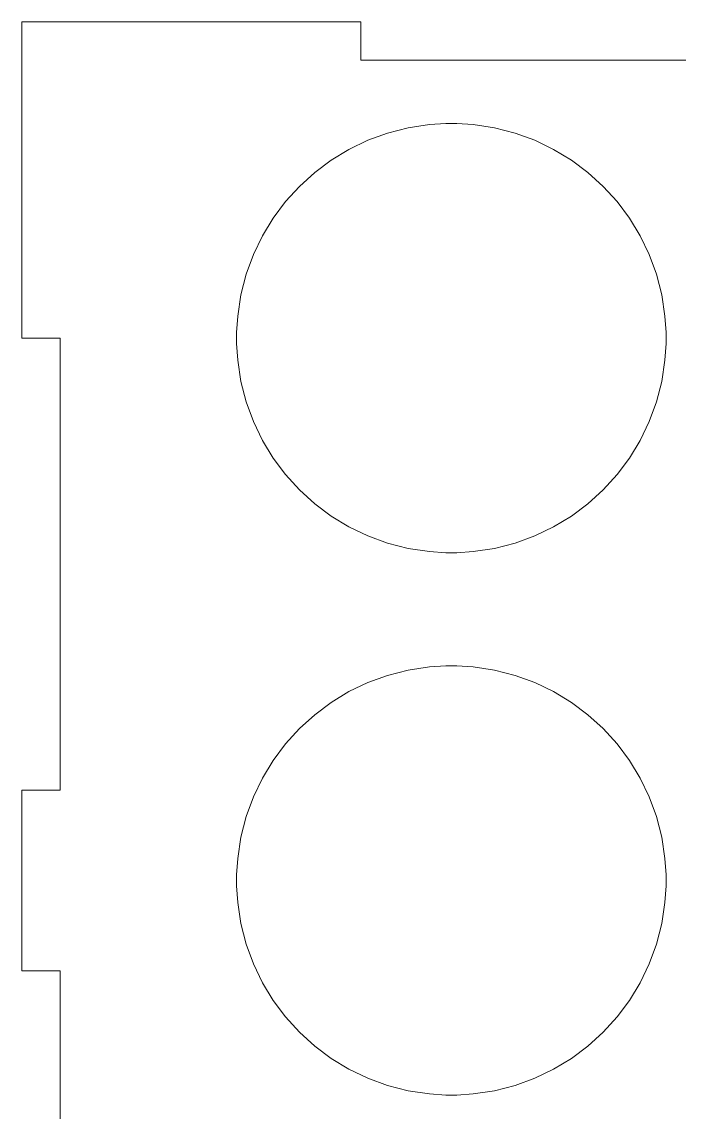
# Model space of a CAD drawing. Header units: millimetres. Extents: x -1378 to 3334, y -1176 to 661.
# Drawn here: x 362.5 to 471.6, y 479.7 to 660.7 of the extents above; entities that cross this region are included whole.
import ezdxf

# ---------------------------------------------------------------- set-up
doc = ezdxf.new("R2010")
doc.units = ezdxf.units.MM
doc.header["$MEASUREMENT"] = 0
doc.layers.add('Layer 1', color=7, linetype='Continuous')

msp = doc.modelspace()

# ---------------------------------------------------------------- linework, layer by layer
at = {"layer": 'Layer 1', "color": 2, "lineweight": 9}
for points in [[(362.5408, 608.1787), (362.5408, 608.1787), (362.5408, 660.6787), (362.5408, 660.6787)], [(362.5408, 660.6787), (362.5408, 660.6787), (418.7908, 660.6787), (418.7908, 660.6787)], [(362.5408, 608.1787), (362.5408, 608.1787), (362.5408, 660.6787), (362.5408, 660.6787)], [(362.5408, 660.6787), (362.5408, 660.6787), (418.7908, 660.6787), (418.7908, 660.6787)], [(418.7908, 660.6787), (418.7908, 660.6787), (418.7908, 654.3087), (418.7908, 654.3087)], [(418.7908, 660.6787), (418.7908, 660.6787), (418.7908, 654.3087), (418.7908, 654.3087)], [(418.7908, 654.3087), (418.7908, 654.3087), (493.7908, 654.3087), (493.7908, 654.3087)], [(418.7908, 654.3087), (418.7908, 654.3087), (493.7908, 654.3087), (493.7908, 654.3087)], [(423.2008, 642.2087), (423.2008, 642.2087), (426.6208, 643.0787), (426.6208, 643.0787)], [(423.2008, 642.2087), (423.2008, 642.2087), (426.6208, 643.0787), (426.6208, 643.0787)], [(426.6208, 643.0787), (426.6208, 643.0787), (430.1508, 643.6187), (430.1508, 643.6187)], [(426.6208, 643.0787), (426.6208, 643.0787), (430.1508, 643.6187), (430.1508, 643.6187)], [(430.1508, 643.6187), (430.1508, 643.6187), (432.8808, 643.8087), (432.8808, 643.8087)], [(430.1508, 643.6187), (430.1508, 643.6187), (432.8808, 643.8087), (432.8808, 643.8087)], [(432.8808, 643.8087), (432.8808, 643.8087), (433.7908, 643.8087), (433.7908, 643.8087)], [(432.8808, 643.8087), (432.8808, 643.8087), (433.7908, 643.8087), (433.7908, 643.8087)], [(433.7908, 643.8087), (433.7908, 643.8087), (434.7008, 643.8087), (434.7008, 643.8087)], [(433.7908, 643.8087), (433.7908, 643.8087), (434.7008, 643.8087), (434.7008, 643.8087)], [(434.7008, 643.8087), (434.7008, 643.8087), (437.4308, 643.6187), (437.4308, 643.6187)], [(434.7008, 643.8087), (434.7008, 643.8087), (437.4308, 643.6187), (437.4308, 643.6187)], [(437.4308, 643.6187), (437.4308, 643.6187), (440.9708, 643.0787), (440.9708, 643.0787)], [(437.4308, 643.6187), (437.4308, 643.6187), (440.9708, 643.0787), (440.9708, 643.0787)], [(440.9708, 643.0787), (440.9708, 643.0787), (444.3908, 642.2087), (444.3908, 642.2087)], [(440.9708, 643.0787), (440.9708, 643.0787), (444.3908, 642.2087), (444.3908, 642.2087)], [(416.8108, 639.5087), (416.8108, 639.5087), (419.9308, 641.0087), (419.9308, 641.0087)], [(416.8108, 639.5087), (416.8108, 639.5087), (419.9308, 641.0087), (419.9308, 641.0087)], [(419.9308, 641.0087), (419.9308, 641.0087), (423.2008, 642.2087), (423.2008, 642.2087)], [(419.9308, 641.0087), (419.9308, 641.0087), (423.2008, 642.2087), (423.2008, 642.2087)], [(444.3908, 642.2087), (444.3908, 642.2087), (447.6608, 641.0087), (447.6608, 641.0087)], [(444.3908, 642.2087), (444.3908, 642.2087), (447.6608, 641.0087), (447.6608, 641.0087)], [(447.6608, 641.0087), (447.6608, 641.0087), (450.7708, 639.5087), (450.7708, 639.5087)], [(447.6608, 641.0087), (447.6608, 641.0087), (450.7708, 639.5087), (450.7708, 639.5087)], [(413.8808, 637.7187), (413.8808, 637.7187), (416.8108, 639.5087), (416.8108, 639.5087)], [(413.8808, 637.7187), (413.8808, 637.7187), (416.8108, 639.5087), (416.8108, 639.5087)], [(450.7708, 639.5087), (450.7708, 639.5087), (453.7108, 637.7187), (453.7108, 637.7187)], [(450.7708, 639.5087), (450.7708, 639.5087), (453.7108, 637.7187), (453.7108, 637.7187)], [(411.1308, 635.6687), (411.1308, 635.6687), (413.8808, 637.7187), (413.8808, 637.7187)], [(411.1308, 635.6687), (411.1308, 635.6687), (413.8808, 637.7187), (413.8808, 637.7187)], [(453.7108, 637.7187), (453.7108, 637.7187), (456.4508, 635.6687), (456.4508, 635.6687)], [(453.7108, 637.7187), (453.7108, 637.7187), (456.4508, 635.6687), (456.4508, 635.6687)], [(408.6008, 633.3687), (408.6008, 633.3687), (411.1308, 635.6687), (411.1308, 635.6687)], [(408.6008, 633.3687), (408.6008, 633.3687), (411.1308, 635.6687), (411.1308, 635.6687)], [(456.4508, 635.6687), (456.4508, 635.6687), (458.9808, 633.3687), (458.9808, 633.3687)], [(456.4508, 635.6687), (456.4508, 635.6687), (458.9808, 633.3687), (458.9808, 633.3687)], [(406.3008, 630.8387), (406.3008, 630.8387), (408.6008, 633.3687), (408.6008, 633.3687)], [(406.3008, 630.8387), (406.3008, 630.8387), (408.6008, 633.3687), (408.6008, 633.3687)], [(458.9808, 633.3687), (458.9808, 633.3687), (461.2808, 630.8387), (461.2808, 630.8387)], [(458.9808, 633.3687), (458.9808, 633.3687), (461.2808, 630.8387), (461.2808, 630.8387)], [(404.2508, 628.0987), (404.2508, 628.0987), (406.3008, 630.8387), (406.3008, 630.8387)], [(404.2508, 628.0987), (404.2508, 628.0987), (406.3008, 630.8387), (406.3008, 630.8387)], [(461.2808, 630.8387), (461.2808, 630.8387), (463.3308, 628.0987), (463.3308, 628.0987)], [(461.2808, 630.8387), (461.2808, 630.8387), (463.3308, 628.0987), (463.3308, 628.0987)], [(402.4708, 625.1587), (402.4708, 625.1587), (404.2508, 628.0987), (404.2508, 628.0987)], [(402.4708, 625.1587), (402.4708, 625.1587), (404.2508, 628.0987), (404.2508, 628.0987)], [(463.3308, 628.0987), (463.3308, 628.0987), (465.1208, 625.1587), (465.1208, 625.1587)], [(463.3308, 628.0987), (463.3308, 628.0987), (465.1208, 625.1587), (465.1208, 625.1587)], [(400.9708, 622.0487), (400.9708, 622.0487), (402.4708, 625.1587), (402.4708, 625.1587)], [(400.9708, 622.0487), (400.9708, 622.0487), (402.4708, 625.1587), (402.4708, 625.1587)], [(465.1208, 625.1587), (465.1208, 625.1587), (466.6208, 622.0487), (466.6208, 622.0487)], [(465.1208, 625.1587), (465.1208, 625.1587), (466.6208, 622.0487), (466.6208, 622.0487)], [(399.7708, 618.7687), (399.7708, 618.7687), (400.9708, 622.0487), (400.9708, 622.0487)], [(399.7708, 618.7687), (399.7708, 618.7687), (400.9708, 622.0487), (400.9708, 622.0487)], [(466.6208, 622.0487), (466.6208, 622.0487), (467.8208, 618.7687), (467.8208, 618.7687)], [(466.6208, 622.0487), (466.6208, 622.0487), (467.8208, 618.7687), (467.8208, 618.7687)], [(398.8908, 615.3587), (398.8908, 615.3587), (399.7708, 618.7687), (399.7708, 618.7687)], [(398.8908, 615.3587), (398.8908, 615.3587), (399.7708, 618.7687), (399.7708, 618.7687)], [(467.8208, 618.7687), (467.8208, 618.7687), (468.6908, 615.3587), (468.6908, 615.3587)], [(467.8208, 618.7687), (467.8208, 618.7687), (468.6908, 615.3587), (468.6908, 615.3587)], [(398.3508, 611.8187), (398.3508, 611.8187), (398.8908, 615.3587), (398.8908, 615.3587)], [(398.3508, 611.8187), (398.3508, 611.8187), (398.8908, 615.3587), (398.8908, 615.3587)], [(468.6908, 615.3587), (468.6908, 615.3587), (469.2308, 611.8187), (469.2308, 611.8187)], [(468.6908, 615.3587), (468.6908, 615.3587), (469.2308, 611.8187), (469.2308, 611.8187)], [(398.1708, 609.0887), (398.1708, 609.0887), (398.3508, 611.8187), (398.3508, 611.8187)], [(398.1708, 609.0887), (398.1708, 609.0887), (398.3508, 611.8187), (398.3508, 611.8187)], [(469.2308, 611.8187), (469.2308, 611.8187), (469.4208, 609.0887), (469.4208, 609.0887)], [(469.2308, 611.8187), (469.2308, 611.8187), (469.4208, 609.0887), (469.4208, 609.0887)], [(368.9208, 608.1787), (368.9208, 608.1787), (362.5408, 608.1787), (362.5408, 608.1787)], [(368.9208, 608.1787), (368.9208, 608.1787), (362.5408, 608.1787), (362.5408, 608.1787)], [(368.9208, 533.1787), (368.9208, 533.1787), (368.9208, 608.1787), (368.9208, 608.1787)], [(368.9208, 533.1787), (368.9208, 533.1787), (368.9208, 608.1787), (368.9208, 608.1787)], [(398.1708, 608.1787), (398.1708, 608.1787), (398.1708, 609.0887), (398.1708, 609.0887)], [(398.1708, 608.1787), (398.1708, 608.1787), (398.1708, 609.0887), (398.1708, 609.0887)], [(398.1708, 607.2687), (398.1708, 607.2687), (398.1708, 608.1787), (398.1708, 608.1787)], [(398.1708, 607.2687), (398.1708, 607.2687), (398.1708, 608.1787), (398.1708, 608.1787)], [(469.4208, 609.0887), (469.4208, 609.0887), (469.4208, 608.1787), (469.4208, 608.1787)], [(469.4208, 609.0887), (469.4208, 609.0887), (469.4208, 608.1787), (469.4208, 608.1787)], [(469.4208, 608.1787), (469.4208, 608.1787), (469.4208, 607.2687), (469.4208, 607.2687)], [(469.4208, 608.1787), (469.4208, 608.1787), (469.4208, 607.2687), (469.4208, 607.2687)], [(398.3508, 604.5387), (398.3508, 604.5387), (398.1708, 607.2687), (398.1708, 607.2687)], [(398.3508, 604.5387), (398.3508, 604.5387), (398.1708, 607.2687), (398.1708, 607.2687)], [(469.4208, 607.2687), (469.4208, 607.2687), (469.2308, 604.5387), (469.2308, 604.5387)], [(469.4208, 607.2687), (469.4208, 607.2687), (469.2308, 604.5387), (469.2308, 604.5387)], [(398.8908, 600.9987), (398.8908, 600.9987), (398.3508, 604.5387), (398.3508, 604.5387)], [(398.8908, 600.9987), (398.8908, 600.9987), (398.3508, 604.5387), (398.3508, 604.5387)], [(469.2308, 604.5387), (469.2308, 604.5387), (468.6908, 600.9987), (468.6908, 600.9987)], [(469.2308, 604.5387), (469.2308, 604.5387), (468.6908, 600.9987), (468.6908, 600.9987)], [(399.7708, 597.5887), (399.7708, 597.5887), (398.8908, 600.9987), (398.8908, 600.9987)], [(399.7708, 597.5887), (399.7708, 597.5887), (398.8908, 600.9987), (398.8908, 600.9987)], [(468.6908, 600.9987), (468.6908, 600.9987), (467.8208, 597.5887), (467.8208, 597.5887)], [(468.6908, 600.9987), (468.6908, 600.9987), (467.8208, 597.5887), (467.8208, 597.5887)], [(400.9708, 594.3187), (400.9708, 594.3187), (399.7708, 597.5887), (399.7708, 597.5887)], [(400.9708, 594.3187), (400.9708, 594.3187), (399.7708, 597.5887), (399.7708, 597.5887)], [(467.8208, 597.5887), (467.8208, 597.5887), (466.6208, 594.3187), (466.6208, 594.3187)], [(467.8208, 597.5887), (467.8208, 597.5887), (466.6208, 594.3187), (466.6208, 594.3187)], [(402.4708, 591.1987), (402.4708, 591.1987), (400.9708, 594.3187), (400.9708, 594.3187)], [(402.4708, 591.1987), (402.4708, 591.1987), (400.9708, 594.3187), (400.9708, 594.3187)], [(466.6208, 594.3187), (466.6208, 594.3187), (465.1208, 591.1987), (465.1208, 591.1987)], [(466.6208, 594.3187), (466.6208, 594.3187), (465.1208, 591.1987), (465.1208, 591.1987)], [(404.2508, 588.2587), (404.2508, 588.2587), (402.4708, 591.1987), (402.4708, 591.1987)], [(404.2508, 588.2587), (404.2508, 588.2587), (402.4708, 591.1987), (402.4708, 591.1987)], [(465.1208, 591.1987), (465.1208, 591.1987), (463.3308, 588.2587), (463.3308, 588.2587)], [(465.1208, 591.1987), (465.1208, 591.1987), (463.3308, 588.2587), (463.3308, 588.2587)], [(406.3008, 585.5187), (406.3008, 585.5187), (404.2508, 588.2587), (404.2508, 588.2587)], [(406.3008, 585.5187), (406.3008, 585.5187), (404.2508, 588.2587), (404.2508, 588.2587)], [(463.3308, 588.2587), (463.3308, 588.2587), (461.2808, 585.5187), (461.2808, 585.5187)], [(463.3308, 588.2587), (463.3308, 588.2587), (461.2808, 585.5187), (461.2808, 585.5187)], [(408.6008, 582.9887), (408.6008, 582.9887), (406.3008, 585.5187), (406.3008, 585.5187)], [(408.6008, 582.9887), (408.6008, 582.9887), (406.3008, 585.5187), (406.3008, 585.5187)], [(461.2808, 585.5187), (461.2808, 585.5187), (458.9808, 582.9887), (458.9808, 582.9887)], [(461.2808, 585.5187), (461.2808, 585.5187), (458.9808, 582.9887), (458.9808, 582.9887)], [(411.1308, 580.6887), (411.1308, 580.6887), (408.6008, 582.9887), (408.6008, 582.9887)], [(411.1308, 580.6887), (411.1308, 580.6887), (408.6008, 582.9887), (408.6008, 582.9887)], [(458.9808, 582.9887), (458.9808, 582.9887), (456.4508, 580.6887), (456.4508, 580.6887)], [(458.9808, 582.9887), (458.9808, 582.9887), (456.4508, 580.6887), (456.4508, 580.6887)], [(413.8808, 578.6387), (413.8808, 578.6387), (411.1308, 580.6887), (411.1308, 580.6887)], [(413.8808, 578.6387), (413.8808, 578.6387), (411.1308, 580.6887), (411.1308, 580.6887)], [(456.4508, 580.6887), (456.4508, 580.6887), (453.7108, 578.6387), (453.7108, 578.6387)], [(456.4508, 580.6887), (456.4508, 580.6887), (453.7108, 578.6387), (453.7108, 578.6387)], [(416.8108, 576.8587), (416.8108, 576.8587), (413.8808, 578.6387), (413.8808, 578.6387)], [(416.8108, 576.8587), (416.8108, 576.8587), (413.8808, 578.6387), (413.8808, 578.6387)], [(453.7108, 578.6387), (453.7108, 578.6387), (450.7708, 576.8587), (450.7708, 576.8587)], [(453.7108, 578.6387), (453.7108, 578.6387), (450.7708, 576.8587), (450.7708, 576.8587)], [(419.9308, 575.3587), (419.9308, 575.3587), (416.8108, 576.8587), (416.8108, 576.8587)], [(419.9308, 575.3587), (419.9308, 575.3587), (416.8108, 576.8587), (416.8108, 576.8587)], [(450.7708, 576.8587), (450.7708, 576.8587), (447.6608, 575.3587), (447.6608, 575.3587)], [(450.7708, 576.8587), (450.7708, 576.8587), (447.6608, 575.3587), (447.6608, 575.3587)], [(423.2008, 574.1587), (423.2008, 574.1587), (419.9308, 575.3587), (419.9308, 575.3587)], [(423.2008, 574.1587), (423.2008, 574.1587), (419.9308, 575.3587), (419.9308, 575.3587)], [(426.6208, 573.2787), (426.6208, 573.2787), (423.2008, 574.1587), (423.2008, 574.1587)], [(426.6208, 573.2787), (426.6208, 573.2787), (423.2008, 574.1587), (423.2008, 574.1587)], [(444.3908, 574.1587), (444.3908, 574.1587), (440.9708, 573.2787), (440.9708, 573.2787)], [(444.3908, 574.1587), (444.3908, 574.1587), (440.9708, 573.2787), (440.9708, 573.2787)], [(447.6608, 575.3587), (447.6608, 575.3587), (444.3908, 574.1587), (444.3908, 574.1587)], [(447.6608, 575.3587), (447.6608, 575.3587), (444.3908, 574.1587), (444.3908, 574.1587)], [(430.1508, 572.7387), (430.1508, 572.7387), (426.6208, 573.2787), (426.6208, 573.2787)], [(430.1508, 572.7387), (430.1508, 572.7387), (426.6208, 573.2787), (426.6208, 573.2787)], [(432.8808, 572.5587), (432.8808, 572.5587), (430.1508, 572.7387), (430.1508, 572.7387)], [(432.8808, 572.5587), (432.8808, 572.5587), (430.1508, 572.7387), (430.1508, 572.7387)], [(433.7908, 572.5587), (433.7908, 572.5587), (432.8808, 572.5587), (432.8808, 572.5587)], [(433.7908, 572.5587), (433.7908, 572.5587), (432.8808, 572.5587), (432.8808, 572.5587)], [(434.7008, 572.5587), (434.7008, 572.5587), (433.7908, 572.5587), (433.7908, 572.5587)], [(434.7008, 572.5587), (434.7008, 572.5587), (433.7908, 572.5587), (433.7908, 572.5587)], [(437.4308, 572.7387), (437.4308, 572.7387), (434.7008, 572.5587), (434.7008, 572.5587)], [(437.4308, 572.7387), (437.4308, 572.7387), (434.7008, 572.5587), (434.7008, 572.5587)], [(440.9708, 573.2787), (440.9708, 573.2787), (437.4308, 572.7387), (437.4308, 572.7387)], [(440.9708, 573.2787), (440.9708, 573.2787), (437.4308, 572.7387), (437.4308, 572.7387)], [(430.1508, 553.6187), (430.1508, 553.6187), (432.8808, 553.8087), (432.8808, 553.8087)], [(430.1508, 553.6187), (430.1508, 553.6187), (432.8808, 553.8087), (432.8808, 553.8087)], [(432.8808, 553.8087), (432.8808, 553.8087), (433.7908, 553.8087), (433.7908, 553.8087)], [(432.8808, 553.8087), (432.8808, 553.8087), (433.7908, 553.8087), (433.7908, 553.8087)], [(433.7908, 553.8087), (433.7908, 553.8087), (434.7008, 553.8087), (434.7008, 553.8087)], [(433.7908, 553.8087), (433.7908, 553.8087), (434.7008, 553.8087), (434.7008, 553.8087)], [(434.7008, 553.8087), (434.7008, 553.8087), (437.4308, 553.6187), (437.4308, 553.6187)], [(434.7008, 553.8087), (434.7008, 553.8087), (437.4308, 553.6187), (437.4308, 553.6187)], [(419.9308, 551.0087), (419.9308, 551.0087), (423.2008, 552.2087), (423.2008, 552.2087)], [(419.9308, 551.0087), (419.9308, 551.0087), (423.2008, 552.2087), (423.2008, 552.2087)], [(423.2008, 552.2087), (423.2008, 552.2087), (426.6208, 553.0787), (426.6208, 553.0787)], [(423.2008, 552.2087), (423.2008, 552.2087), (426.6208, 553.0787), (426.6208, 553.0787)], [(426.6208, 553.0787), (426.6208, 553.0787), (430.1508, 553.6187), (430.1508, 553.6187)], [(426.6208, 553.0787), (426.6208, 553.0787), (430.1508, 553.6187), (430.1508, 553.6187)], [(437.4308, 553.6187), (437.4308, 553.6187), (440.9708, 553.0787), (440.9708, 553.0787)], [(437.4308, 553.6187), (437.4308, 553.6187), (440.9708, 553.0787), (440.9708, 553.0787)], [(440.9708, 553.0787), (440.9708, 553.0787), (444.3908, 552.2087), (444.3908, 552.2087)], [(440.9708, 553.0787), (440.9708, 553.0787), (444.3908, 552.2087), (444.3908, 552.2087)], [(444.3908, 552.2087), (444.3908, 552.2087), (447.6608, 551.0087), (447.6608, 551.0087)], [(444.3908, 552.2087), (444.3908, 552.2087), (447.6608, 551.0087), (447.6608, 551.0087)], [(416.8108, 549.5087), (416.8108, 549.5087), (419.9308, 551.0087), (419.9308, 551.0087)], [(416.8108, 549.5087), (416.8108, 549.5087), (419.9308, 551.0087), (419.9308, 551.0087)], [(447.6608, 551.0087), (447.6608, 551.0087), (450.7708, 549.5087), (450.7708, 549.5087)], [(447.6608, 551.0087), (447.6608, 551.0087), (450.7708, 549.5087), (450.7708, 549.5087)], [(413.8808, 547.7187), (413.8808, 547.7187), (416.8108, 549.5087), (416.8108, 549.5087)], [(413.8808, 547.7187), (413.8808, 547.7187), (416.8108, 549.5087), (416.8108, 549.5087)], [(450.7708, 549.5087), (450.7708, 549.5087), (453.7108, 547.7187), (453.7108, 547.7187)], [(450.7708, 549.5087), (450.7708, 549.5087), (453.7108, 547.7187), (453.7108, 547.7187)], [(411.1308, 545.6687), (411.1308, 545.6687), (413.8808, 547.7187), (413.8808, 547.7187)], [(411.1308, 545.6687), (411.1308, 545.6687), (413.8808, 547.7187), (413.8808, 547.7187)], [(453.7108, 547.7187), (453.7108, 547.7187), (456.4508, 545.6687), (456.4508, 545.6687)], [(453.7108, 547.7187), (453.7108, 547.7187), (456.4508, 545.6687), (456.4508, 545.6687)], [(408.6008, 543.3687), (408.6008, 543.3687), (411.1308, 545.6687), (411.1308, 545.6687)], [(408.6008, 543.3687), (408.6008, 543.3687), (411.1308, 545.6687), (411.1308, 545.6687)], [(456.4508, 545.6687), (456.4508, 545.6687), (458.9808, 543.3687), (458.9808, 543.3687)], [(456.4508, 545.6687), (456.4508, 545.6687), (458.9808, 543.3687), (458.9808, 543.3687)], [(406.3008, 540.8387), (406.3008, 540.8387), (408.6008, 543.3687), (408.6008, 543.3687)], [(406.3008, 540.8387), (406.3008, 540.8387), (408.6008, 543.3687), (408.6008, 543.3687)], [(458.9808, 543.3687), (458.9808, 543.3687), (461.2808, 540.8387), (461.2808, 540.8387)], [(458.9808, 543.3687), (458.9808, 543.3687), (461.2808, 540.8387), (461.2808, 540.8387)], [(404.2508, 538.0987), (404.2508, 538.0987), (406.3008, 540.8387), (406.3008, 540.8387)], [(404.2508, 538.0987), (404.2508, 538.0987), (406.3008, 540.8387), (406.3008, 540.8387)], [(461.2808, 540.8387), (461.2808, 540.8387), (463.3308, 538.0987), (463.3308, 538.0987)], [(461.2808, 540.8387), (461.2808, 540.8387), (463.3308, 538.0987), (463.3308, 538.0987)], [(402.4708, 535.1587), (402.4708, 535.1587), (404.2508, 538.0987), (404.2508, 538.0987)], [(402.4708, 535.1587), (402.4708, 535.1587), (404.2508, 538.0987), (404.2508, 538.0987)], [(463.3308, 538.0987), (463.3308, 538.0987), (465.1208, 535.1587), (465.1208, 535.1587)], [(463.3308, 538.0987), (463.3308, 538.0987), (465.1208, 535.1587), (465.1208, 535.1587)], [(400.9708, 532.0487), (400.9708, 532.0487), (402.4708, 535.1587), (402.4708, 535.1587)], [(400.9708, 532.0487), (400.9708, 532.0487), (402.4708, 535.1587), (402.4708, 535.1587)], [(465.1208, 535.1587), (465.1208, 535.1587), (466.6208, 532.0487), (466.6208, 532.0487)], [(465.1208, 535.1587), (465.1208, 535.1587), (466.6208, 532.0487), (466.6208, 532.0487)], [(362.5408, 503.1787), (362.5408, 503.1787), (362.5408, 533.1787), (362.5408, 533.1787)], [(362.5408, 533.1787), (362.5408, 533.1787), (368.9208, 533.1787), (368.9208, 533.1787)], [(362.5408, 503.1787), (362.5408, 503.1787), (362.5408, 533.1787), (362.5408, 533.1787)], [(362.5408, 533.1787), (362.5408, 533.1787), (368.9208, 533.1787), (368.9208, 533.1787)], [(399.7708, 528.7787), (399.7708, 528.7787), (400.9708, 532.0487), (400.9708, 532.0487)], [(399.7708, 528.7787), (399.7708, 528.7787), (400.9708, 532.0487), (400.9708, 532.0487)], [(466.6208, 532.0487), (466.6208, 532.0487), (467.8208, 528.7787), (467.8208, 528.7787)], [(466.6208, 532.0487), (466.6208, 532.0487), (467.8208, 528.7787), (467.8208, 528.7787)], [(398.8908, 525.3587), (398.8908, 525.3587), (399.7708, 528.7787), (399.7708, 528.7787)], [(398.8908, 525.3587), (398.8908, 525.3587), (399.7708, 528.7787), (399.7708, 528.7787)], [(467.8208, 528.7787), (467.8208, 528.7787), (468.6908, 525.3587), (468.6908, 525.3587)], [(467.8208, 528.7787), (467.8208, 528.7787), (468.6908, 525.3587), (468.6908, 525.3587)], [(398.3508, 521.8187), (398.3508, 521.8187), (398.8908, 525.3587), (398.8908, 525.3587)], [(398.3508, 521.8187), (398.3508, 521.8187), (398.8908, 525.3587), (398.8908, 525.3587)], [(468.6908, 525.3587), (468.6908, 525.3587), (469.2308, 521.8187), (469.2308, 521.8187)], [(468.6908, 525.3587), (468.6908, 525.3587), (469.2308, 521.8187), (469.2308, 521.8187)], [(398.1708, 519.0887), (398.1708, 519.0887), (398.3508, 521.8187), (398.3508, 521.8187)], [(398.1708, 519.0887), (398.1708, 519.0887), (398.3508, 521.8187), (398.3508, 521.8187)], [(469.2308, 521.8187), (469.2308, 521.8187), (469.4208, 519.0887), (469.4208, 519.0887)], [(469.2308, 521.8187), (469.2308, 521.8187), (469.4208, 519.0887), (469.4208, 519.0887)], [(398.1708, 518.1787), (398.1708, 518.1787), (398.1708, 519.0887), (398.1708, 519.0887)], [(398.1708, 518.1787), (398.1708, 518.1787), (398.1708, 519.0887), (398.1708, 519.0887)], [(398.1708, 517.2687), (398.1708, 517.2687), (398.1708, 518.1787), (398.1708, 518.1787)], [(398.1708, 517.2687), (398.1708, 517.2687), (398.1708, 518.1787), (398.1708, 518.1787)], [(469.4208, 519.0887), (469.4208, 519.0887), (469.4208, 518.1787), (469.4208, 518.1787)], [(469.4208, 519.0887), (469.4208, 519.0887), (469.4208, 518.1787), (469.4208, 518.1787)], [(469.4208, 518.1787), (469.4208, 518.1787), (469.4208, 517.2687), (469.4208, 517.2687)], [(469.4208, 518.1787), (469.4208, 518.1787), (469.4208, 517.2687), (469.4208, 517.2687)], [(398.3508, 514.5387), (398.3508, 514.5387), (398.1708, 517.2687), (398.1708, 517.2687)], [(398.3508, 514.5387), (398.3508, 514.5387), (398.1708, 517.2687), (398.1708, 517.2687)], [(469.4208, 517.2687), (469.4208, 517.2687), (469.2308, 514.5387), (469.2308, 514.5387)], [(469.4208, 517.2687), (469.4208, 517.2687), (469.2308, 514.5387), (469.2308, 514.5387)], [(398.8908, 510.9987), (398.8908, 510.9987), (398.3508, 514.5387), (398.3508, 514.5387)], [(398.8908, 510.9987), (398.8908, 510.9987), (398.3508, 514.5387), (398.3508, 514.5387)], [(469.2308, 514.5387), (469.2308, 514.5387), (468.6908, 510.9987), (468.6908, 510.9987)], [(469.2308, 514.5387), (469.2308, 514.5387), (468.6908, 510.9987), (468.6908, 510.9987)], [(399.7708, 507.5887), (399.7708, 507.5887), (398.8908, 510.9987), (398.8908, 510.9987)], [(399.7708, 507.5887), (399.7708, 507.5887), (398.8908, 510.9987), (398.8908, 510.9987)], [(468.6908, 510.9987), (468.6908, 510.9987), (467.8208, 507.5887), (467.8208, 507.5887)], [(468.6908, 510.9987), (468.6908, 510.9987), (467.8208, 507.5887), (467.8208, 507.5887)], [(400.9708, 504.3187), (400.9708, 504.3187), (399.7708, 507.5887), (399.7708, 507.5887)], [(400.9708, 504.3187), (400.9708, 504.3187), (399.7708, 507.5887), (399.7708, 507.5887)], [(467.8208, 507.5887), (467.8208, 507.5887), (466.6208, 504.3187), (466.6208, 504.3187)], [(467.8208, 507.5887), (467.8208, 507.5887), (466.6208, 504.3187), (466.6208, 504.3187)], [(368.9208, 503.1787), (368.9208, 503.1787), (362.5408, 503.1787), (362.5408, 503.1787)], [(368.9208, 503.1787), (368.9208, 503.1787), (362.5408, 503.1787), (362.5408, 503.1787)], [(368.9208, 428.1787), (368.9208, 428.1787), (368.9208, 503.1787), (368.9208, 503.1787)], [(368.9208, 428.1787), (368.9208, 428.1787), (368.9208, 503.1787), (368.9208, 503.1787)], [(402.4708, 501.1987), (402.4708, 501.1987), (400.9708, 504.3187), (400.9708, 504.3187)], [(402.4708, 501.1987), (402.4708, 501.1987), (400.9708, 504.3187), (400.9708, 504.3187)], [(466.6208, 504.3187), (466.6208, 504.3187), (465.1208, 501.1987), (465.1208, 501.1987)], [(466.6208, 504.3187), (466.6208, 504.3187), (465.1208, 501.1987), (465.1208, 501.1987)], [(404.2508, 498.2587), (404.2508, 498.2587), (402.4708, 501.1987), (402.4708, 501.1987)], [(404.2508, 498.2587), (404.2508, 498.2587), (402.4708, 501.1987), (402.4708, 501.1987)], [(465.1208, 501.1987), (465.1208, 501.1987), (463.3308, 498.2587), (463.3308, 498.2587)], [(465.1208, 501.1987), (465.1208, 501.1987), (463.3308, 498.2587), (463.3308, 498.2587)], [(406.3008, 495.5187), (406.3008, 495.5187), (404.2508, 498.2587), (404.2508, 498.2587)], [(406.3008, 495.5187), (406.3008, 495.5187), (404.2508, 498.2587), (404.2508, 498.2587)], [(463.3308, 498.2587), (463.3308, 498.2587), (461.2808, 495.5187), (461.2808, 495.5187)], [(463.3308, 498.2587), (463.3308, 498.2587), (461.2808, 495.5187), (461.2808, 495.5187)], [(408.6008, 492.9887), (408.6008, 492.9887), (406.3008, 495.5187), (406.3008, 495.5187)], [(408.6008, 492.9887), (408.6008, 492.9887), (406.3008, 495.5187), (406.3008, 495.5187)], [(461.2808, 495.5187), (461.2808, 495.5187), (458.9808, 492.9887), (458.9808, 492.9887)], [(461.2808, 495.5187), (461.2808, 495.5187), (458.9808, 492.9887), (458.9808, 492.9887)], [(411.1308, 490.6887), (411.1308, 490.6887), (408.6008, 492.9887), (408.6008, 492.9887)], [(411.1308, 490.6887), (411.1308, 490.6887), (408.6008, 492.9887), (408.6008, 492.9887)], [(458.9808, 492.9887), (458.9808, 492.9887), (456.4508, 490.6887), (456.4508, 490.6887)], [(458.9808, 492.9887), (458.9808, 492.9887), (456.4508, 490.6887), (456.4508, 490.6887)], [(413.8808, 488.6387), (413.8808, 488.6387), (411.1308, 490.6887), (411.1308, 490.6887)], [(413.8808, 488.6387), (413.8808, 488.6387), (411.1308, 490.6887), (411.1308, 490.6887)], [(456.4508, 490.6887), (456.4508, 490.6887), (453.7108, 488.6387), (453.7108, 488.6387)], [(456.4508, 490.6887), (456.4508, 490.6887), (453.7108, 488.6387), (453.7108, 488.6387)], [(416.8108, 486.8587), (416.8108, 486.8587), (413.8808, 488.6387), (413.8808, 488.6387)], [(416.8108, 486.8587), (416.8108, 486.8587), (413.8808, 488.6387), (413.8808, 488.6387)], [(453.7108, 488.6387), (453.7108, 488.6387), (450.7708, 486.8587), (450.7708, 486.8587)], [(453.7108, 488.6387), (453.7108, 488.6387), (450.7708, 486.8587), (450.7708, 486.8587)], [(419.9308, 485.3587), (419.9308, 485.3587), (416.8108, 486.8587), (416.8108, 486.8587)], [(419.9308, 485.3587), (419.9308, 485.3587), (416.8108, 486.8587), (416.8108, 486.8587)], [(450.7708, 486.8587), (450.7708, 486.8587), (447.6608, 485.3587), (447.6608, 485.3587)], [(450.7708, 486.8587), (450.7708, 486.8587), (447.6608, 485.3587), (447.6608, 485.3587)], [(423.2008, 484.1587), (423.2008, 484.1587), (419.9308, 485.3587), (419.9308, 485.3587)], [(423.2008, 484.1587), (423.2008, 484.1587), (419.9308, 485.3587), (419.9308, 485.3587)], [(447.6608, 485.3587), (447.6608, 485.3587), (444.3908, 484.1587), (444.3908, 484.1587)], [(447.6608, 485.3587), (447.6608, 485.3587), (444.3908, 484.1587), (444.3908, 484.1587)], [(426.6208, 483.2787), (426.6208, 483.2787), (423.2008, 484.1587), (423.2008, 484.1587)], [(426.6208, 483.2787), (426.6208, 483.2787), (423.2008, 484.1587), (423.2008, 484.1587)], [(430.1508, 482.7387), (430.1508, 482.7387), (426.6208, 483.2787), (426.6208, 483.2787)], [(430.1508, 482.7387), (430.1508, 482.7387), (426.6208, 483.2787), (426.6208, 483.2787)], [(440.9708, 483.2787), (440.9708, 483.2787), (437.4308, 482.7387), (437.4308, 482.7387)], [(440.9708, 483.2787), (440.9708, 483.2787), (437.4308, 482.7387), (437.4308, 482.7387)], [(444.3908, 484.1587), (444.3908, 484.1587), (440.9708, 483.2787), (440.9708, 483.2787)], [(444.3908, 484.1587), (444.3908, 484.1587), (440.9708, 483.2787), (440.9708, 483.2787)], [(432.8808, 482.5587), (432.8808, 482.5587), (430.1508, 482.7387), (430.1508, 482.7387)], [(432.8808, 482.5587), (432.8808, 482.5587), (430.1508, 482.7387), (430.1508, 482.7387)], [(433.7908, 482.5587), (433.7908, 482.5587), (432.8808, 482.5587), (432.8808, 482.5587)], [(433.7908, 482.5587), (433.7908, 482.5587), (432.8808, 482.5587), (432.8808, 482.5587)], [(434.7008, 482.5587), (434.7008, 482.5587), (433.7908, 482.5587), (433.7908, 482.5587)], [(434.7008, 482.5587), (434.7008, 482.5587), (433.7908, 482.5587), (433.7908, 482.5587)], [(437.4308, 482.7387), (437.4308, 482.7387), (434.7008, 482.5587), (434.7008, 482.5587)], [(437.4308, 482.7387), (437.4308, 482.7387), (434.7008, 482.5587), (434.7008, 482.5587)]]:
    msp.add_open_spline(points, degree=3, dxfattribs=at)

doc.saveas('drawing.dxf')
